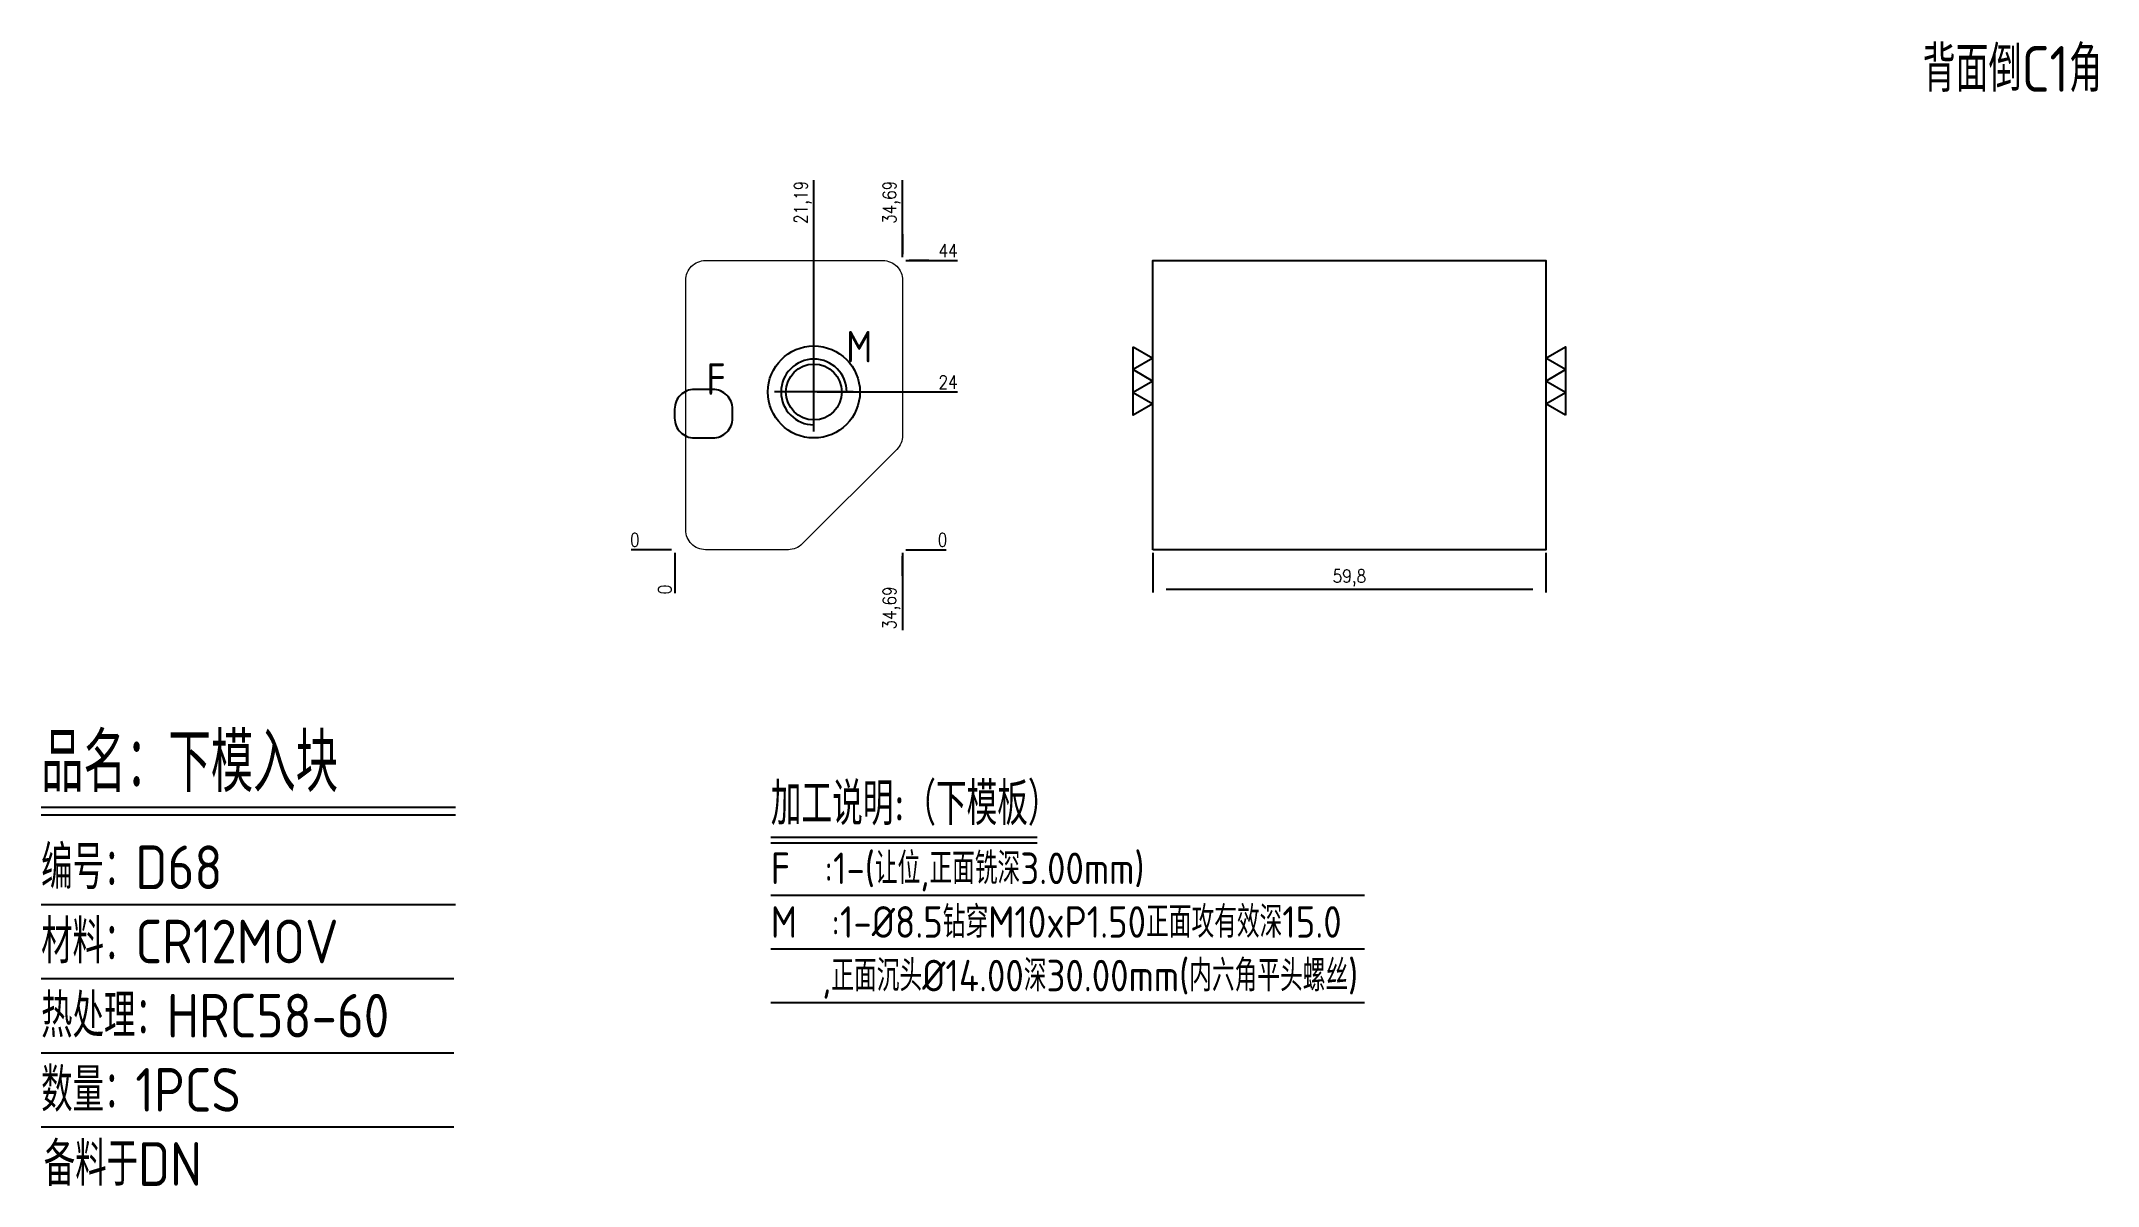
# Model space of a CAD drawing. Header units: millimetres. Extents: x 95977 to 96290, y -3027 to -2853.
import ezdxf
from ezdxf.enums import TextEntityAlignment as Align

# ---------------------------------------------------------------- set-up
doc = ezdxf.new("R2010")
doc.units = ezdxf.units.MM
doc.linetypes.add('CENTER', pattern=[0])
for name, color, linetype in [('6', 6, 'Continuous'), ('DIE_P', 2, 'Continuous'), ('DIM', 4, 'Continuous'), ('TEXT', 4, 'Continuous')]:
    doc.layers.add(name, color=color, linetype=linetype)
doc.styles.add('gbenor', font='gbenor.shx', dxfattribs={"bigfont": 'gbcbig.shx'})
doc.styles.get("Standard").update_dxf_attribs({"font": 'txt.shx', "width": 0.85, "bigfont": 'ctxt.shx'})
doc.dimstyles.new('T-2-WX', dxfattribs={"dimtxt": 2, "dimasz": 2, "dimexe": 0.5, "dimexo": 0.5, "dimgap": 0.5, "dimtad": 1, "dimtxsty": 'Standard', "dimblk": 'OPEN30', "dimcen": 0, "dimazin": 3, "dimtfac": 1, "dimtmove": 0, "dimatfit": 3, "dimldrblk": 'OPEN30', "dimlwd": -1, "dimlwe": -1})

# ---------------------------------------------------------------- blocks, each defined once
blk = doc.blocks.new('*D7579')
at = {"layer": 'Defpoints', "color": 0}
for p in [(96073.86, -2930.29), (96108.54, -2930.29), (96113.54, -2930.29)]:
    blk.add_point(p, dxfattribs=at)
at = {"layer": 'DIM', "color": 0}
blk.add_line((96109.04, -2930.29), (96115.18, -2930.29), dxfattribs=at)
at = {"layer": 'DIM', "color": 0, "insert": (96114.61, -2928.79), "char_height": 2, "attachment_point": 5}
blk.add_mtext('0', dxfattribs=at)
blk = doc.blocks.new('_Open30')
blk = doc.blocks.new('*D7580')
at = {"layer": 'Defpoints', "color": 0}
for p in [(96095.04, -2906.29), (96113.54, -2906.29), (96073.86, -2930.29)]:
    blk.add_point(p, dxfattribs=at)
at = {"layer": 'DIM', "color": 0}
for p, q in [((96095.54, -2906.29), (96105.54, -2906.29)), ((96105.54, -2906.29), (96109.54, -2906.29)), ((96109.54, -2906.29), (96116.88, -2906.29))]:
    blk.add_line(p, q, dxfattribs=at)
at = {"layer": 'DIM', "color": 0, "insert": (96115.46, -2904.79), "char_height": 2, "attachment_point": 5}
blk.add_mtext('24', dxfattribs=at)
blk = doc.blocks.new('*D7581')
at = {"layer": 'Defpoints', "color": 0}
for p in [(96108.54, -2886.29), (96113.54, -2886.29), (96073.86, -2930.29)]:
    blk.add_point(p, dxfattribs=at)
at = {"layer": 'DIM', "color": 0}
for p, q in [((96109.04, -2886.29), (96112.54, -2886.29)), ((96112.54, -2886.29), (96109.54, -2886.29)), ((96109.54, -2886.29), (96116.88, -2886.29))]:
    blk.add_line(p, q, dxfattribs=at)
at = {"layer": 'DIM', "color": 0, "insert": (96115.46, -2884.79), "char_height": 2, "attachment_point": 5}
blk.add_mtext('44', dxfattribs=at)
blk = doc.blocks.new('*D7582')
at = {"layer": 'Defpoints', "color": 0}
for p in [(96068.86, -2930.29), (96073.86, -2930.29), (96073.86, -2930.29)]:
    blk.add_point(p, dxfattribs=at)
at = {"layer": 'DIM', "color": 0}
blk.add_line((96073.36, -2930.29), (96067.22, -2930.29), dxfattribs=at)
at = {"layer": 'DIM', "color": 0, "insert": (96067.79, -2928.79), "char_height": 2, "attachment_point": 5}
blk.add_mtext('0', dxfattribs=at)
blk = doc.blocks.new('*D7583')
at = {"layer": 'Defpoints', "color": 0}
for p in [(96073.86, -2930.29), (96108.54, -2930.29), (96108.54, -2935.29)]:
    blk.add_point(p, dxfattribs=at)
at = {"layer": 'DIM', "color": 0}
for p, q in [((96108.54, -2930.79), (96108.54, -2934.29)), ((96108.54, -2934.29), (96108.54, -2931.29)), ((96108.54, -2931.29), (96108.54, -2942.51))]:
    blk.add_line(p, q, dxfattribs=at)
at = {"layer": 'DIM', "color": 0, "insert": (96106.85, -2939.15), "char_height": 2, "attachment_point": 5, "rotation": 90}
blk.add_mtext('34,69', dxfattribs=at)
blk = doc.blocks.new('*D7584')
at = {"layer": 'Defpoints', "color": 0}
for p in [(96073.86, -2930.29), (96073.86, -2930.29), (96073.86, -2935.29)]:
    blk.add_point(p, dxfattribs=at)
at = {"layer": 'DIM', "color": 0}
blk.add_line((96073.86, -2930.79), (96073.86, -2936.92), dxfattribs=at)
at = {"layer": 'DIM', "color": 0, "insert": (96072.36, -2936.35), "char_height": 2, "attachment_point": 5, "rotation": 90}
blk.add_mtext('0', dxfattribs=at)
blk = doc.blocks.new('*D7585')
at = {"layer": 'Defpoints', "color": 0}
for p in [(96108.54, -2881.29), (96108.54, -2886.29), (96073.86, -2930.29)]:
    blk.add_point(p, dxfattribs=at)
at = {"layer": 'DIM', "color": 0}
for p, q in [((96108.54, -2885.29), (96108.54, -2874.07)), ((96108.54, -2885.79), (96108.54, -2882.29)), ((96108.54, -2882.29), (96108.54, -2885.29))]:
    blk.add_line(p, q, dxfattribs=at)
at = {"layer": 'DIM', "color": 0, "insert": (96106.85, -2877.43), "char_height": 2, "attachment_point": 5, "rotation": 90}
blk.add_mtext('34,69', dxfattribs=at)
blk = doc.blocks.new('*D7586')
at = {"layer": 'Defpoints', "color": 0}
for p in [(96095.04, -2881.29), (96095.04, -2906.29), (96073.86, -2930.29)]:
    blk.add_point(p, dxfattribs=at)
at = {"layer": 'DIM', "color": 0}
for p, q in [((96095.04, -2885.29), (96095.04, -2874.07)), ((96095.04, -2889.29), (96095.04, -2885.29)), ((96095.04, -2905.79), (96095.04, -2889.29))]:
    blk.add_line(p, q, dxfattribs=at)
at = {"layer": 'DIM', "color": 0, "insert": (96093.35, -2877.43), "char_height": 2, "attachment_point": 5, "rotation": 90}
blk.add_mtext('21,19', dxfattribs=at)
blk = doc.blocks.new('*D7587')
at = {"layer": 'Defpoints', "color": 0}
for p in [(96146.63, -2930.29), (96206.43, -2930.29), (96206.43, -2936.29)]:
    blk.add_point(p, dxfattribs=at)
at = {"layer": 'DIM', "color": 0}
for p, q in [((96146.63, -2930.79), (96146.63, -2936.79)), ((96206.43, -2930.79), (96206.43, -2936.79)), ((96148.63, -2936.29), (96204.43, -2936.29))]:
    blk.add_line(p, q, dxfattribs=at)
at = {"layer": 'DIM', "color": 0, "insert": (96176.53, -2934.6), "char_height": 2, "attachment_point": 5}
blk.add_mtext('59,8', dxfattribs=at)

msp = doc.modelspace()

# ---------------------------------------------------------------- linework, layer by layer
at = {"layer": '6', "color": 2}
msp.add_lwpolyline([(96146.63, -2930.287), (96146.63, -2886.287), (96206.43, -2886.287), (96206.43, -2930.287)], close=True, dxfattribs=at)
at = {"layer": 'DIE_P', "linetype": 'CENTER'}
for p, q in [((96095.045, -2912.287), (96095.045, -2900.287)), ((96101.045, -2906.287), (96089.045, -2906.287))]:
    msp.add_line(p, q, dxfattribs=at)
at = {"layer": 'DIE_P', "linetype": 'Continuous', "lineweight": 15}
msp.add_lwpolyline([(96108.545, -2889.287), (96108.545, -2912.903, -0.1989124), (96107.666, -2915.024), (96093.281, -2929.409, -0.1989124), (96091.16, -2930.287), (96078.545, -2930.287, -0.4142136), (96075.545, -2927.287), (96075.545, -2889.287, -0.4142136), (96078.545, -2886.287), (96105.545, -2886.287, -0.4142136)], format="xyb", close=True, dxfattribs=at)
at = {"layer": 'DIE_P', "color": 94, "linetype": 'Continuous'}
msp.add_lwpolyline([(96073.855, -2908.898), (96073.855, -2910.283, 0.4142136), (96076.855, -2913.283), (96079.661, -2913.283, 0.4142136), (96082.661, -2910.283), (96082.661, -2908.898, 0.4142136), (96079.661, -2905.898), (96076.855, -2905.898, 0.4142136)], format="xyb", close=True, dxfattribs=at)
at = {"layer": 'DIE_P', "linetype": 'Continuous'}
msp.add_circle((96095.045, -2906.287), 7, dxfattribs=at)
at = {"layer": 'DIE_P'}
msp.add_circle((96095.045, -2906.287), 4.25, dxfattribs=at)
msp.add_arc((96095.045, -2906.287), 5, 0, 270, dxfattribs=at)
at = {"layer": 'DIM', "color": 4, "linetype": 'Continuous', "lineweight": 25}
for p, q in [((95977.452, -2969.487), (96040.513, -2969.487)), ((95977.452, -2970.649), (96040.513, -2970.649)), ((95977.452, -2984.263), (96040.513, -2984.263)), ((95977.452, -2995.553), (96040.239, -2995.553)), ((95977.452, -3006.843), (96040.239, -3006.843)), ((95977.452, -3018.133), (96040.239, -3018.133))]:
    msp.add_line(p, q, dxfattribs=at)
at = {"layer": 'TEXT', "color": 3}
for p, q in [((96088.49, -2974.051), (96129.04, -2974.051)), ((96088.49, -2974.891), (96129.04, -2974.891))]:
    msp.add_line(p, q, dxfattribs=at)
at = {"layer": 'TEXT', "color": 3, "linetype": 'Continuous'}
for p, q in [((96088.49, -2982.859), (96178.853, -2982.859)), ((96088.49, -2991.019), (96178.853, -2991.019)), ((96088.49, -2999.179), (96178.853, -2999.179))]:
    msp.add_line(p, q, dxfattribs=at)
at = {"layer": 'TEXT'}
for points in [[(96143.63, -2899.425), (96146.63, -2901.157), (96143.63, -2902.889), (96146.63, -2904.621), (96143.63, -2906.353), (96146.63, -2908.085), (96143.63, -2909.817), (96143.63, -2899.425)], [(96209.43, -2909.817), (96206.43, -2908.085), (96209.43, -2906.353), (96206.43, -2904.621), (96209.43, -2902.889), (96206.43, -2901.157), (96209.43, -2899.425), (96209.43, -2909.817)]]:
    msp.add_lwpolyline(points, close=True, dxfattribs=at)

# ---------------------------------------------------------------- texts
at = {"layer": 'DIM', "color": 3, "linetype": 'Continuous', "lineweight": 25, "style": 'gbenor'}
for s, height, p in [('品名：下模入块', 8.9655, (95977.452, -2967.163)), ('编号：D68', 6.6411, (95977.452, -2981.939)), ('材料：CR12MOV', 6.6411, (95977.452, -2993.229)), ('热处理：HRC58-60', 6.64111, (95977.452, -3004.519)), ('数量：1PCS', 6.6411, (95977.452, -3015.809)), ('备料于DN', 6.6411, (95977.856, -3027.099))]:
    msp.add_text(s, height=height, dxfattribs=at).set_placement(p)
at = {"layer": 'TEXT', "color": 4, "lineweight": 18, "style": 'gbenor'}
msp.add_text('背面倒C1角', height=6.9635, dxfattribs=at).set_placement((96263.769, -2860.609))
at = {"layer": 'TEXT', "color": 4, "style": 'gbenor'}
for s, p in [('M', (96101.946, -2899.386)), ('F', (96080.174, -2904.328))]:
    msp.add_text(s, height=4.8, dxfattribs=at).set_placement(p, align=Align.MIDDLE_CENTER)
for s, height, p in [('加工说明:（下模板）', 6.48, (96088.49, -2972.203)), ('F  :1-(让位,正面铣深3.00mm)', 4.8, (96088.49, -2981.179)), ('M  :1-%%C8.5钻穿M10xP1.50正面攻有效深15.0', 4.8, (96088.49, -2989.339)), ('   ,正面沉头%%c14.00深30.00mm(内六角平头螺丝)', 4.8, (96088.49, -2997.499))]:
    msp.add_text(s, height=height, dxfattribs=at).set_placement(p)

# ---------------------------------------------------------------- dimensions: what is measured, and where the dimension line sits
at = {"layer": 'DIM'}
for feature_location, offset, dtype, origin, picture, middle in [((96108.545, -2886.287), (0, 5), 1, (96073.855, -2930.287), '*D7585', (96106.854, -2877.428)), ((96095.045, -2906.287), (0, 25), 1, (96073.855, -2930.287), '*D7586', (96093.354, -2877.428)), ((96108.545, -2886.287), (5, 0), 0, (96073.855, -2930.287), '*D7581', (96115.461, -2884.787)), ((96095.045, -2906.287), (18.5, 0), 0, (96073.855, -2930.287), '*D7580', (96115.461, -2904.787)), ((96073.855333095, -2930.287425067), (-5, 0), 0, (96073.855333095, -2930.287425067), '*D7582', (96067.788666428, -2928.787425067)), ((96108.544626896, -2930.287425067), (5, 0), 0, (96073.855333095, -2930.287425067), '*D7579', (96114.611293563, -2928.787425067)), ((96073.855333095, -2930.287425067), (0, -5), 1, (96073.855333095, -2930.287425067), '*D7584', (96072.355333095, -2936.354091734)), ((96108.545, -2930.287), (0, -5), 1, (96073.855, -2930.287), '*D7583', (96106.854, -2939.147))]:
    dim = msp.add_ordinate_dim(feature_location=feature_location, offset=offset, dtype=dtype, origin=origin, dimstyle='T-2-WX', dxfattribs=at)
    dim.commit()
    dim.dimension.update_dxf_attribs({"geometry": picture, "text_midpoint": middle})
dim = msp.add_linear_dim(base=(96206.43, -2936.287), p1=(96146.63, -2930.287), p2=(96206.43, -2930.287), angle=180, dimstyle='T-2-WX', dxfattribs=at)
dim.commit()
dim.dimension.update_dxf_attribs({"geometry": '*D7587', "text_midpoint": (96176.53, -2934.597)})

doc.saveas('drawing.dxf')
